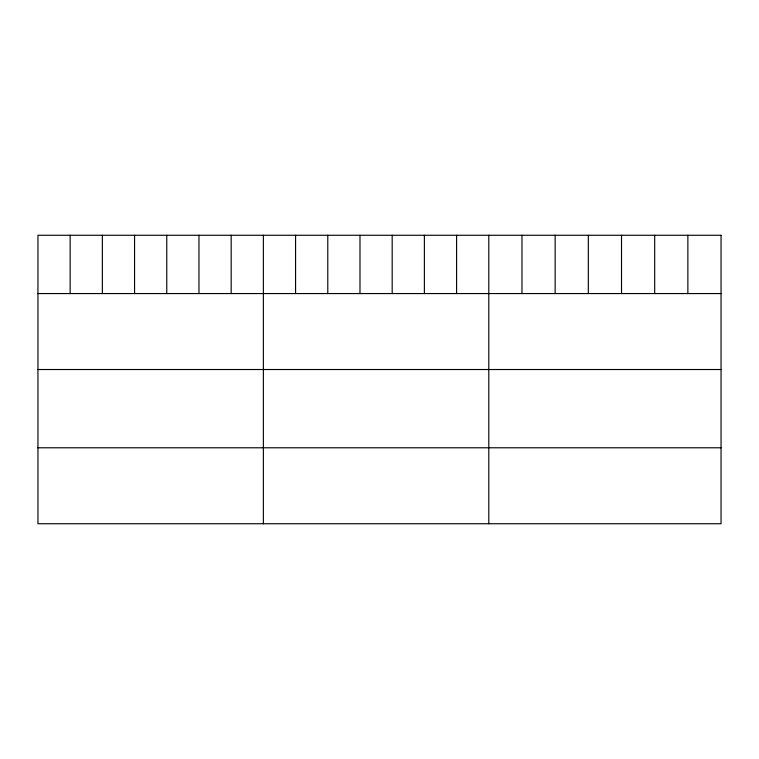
<?xml version="1.0" encoding="UTF-8"?>
<svg xmlns="http://www.w3.org/2000/svg" width="759" height="759" viewBox="0 0 759 759"><rect width="100%" height="100%" fill="white"/><g stroke="black" fill="none" stroke-linecap="round" stroke-linejoin="round"><path stroke-width="1.14" d="M37.95 293.562L721.05 293.562M37.95 369.519L721.05 369.519M37.95 447.782L721.05 447.782M687.872 235.262L687.872 293.562M654.694 235.262L654.694 293.562M621.517 235.262L621.517 293.562M588.329 235.262L588.329 293.562M555.152 235.262L555.152 293.562M521.974 235.262L521.974 293.562M488.796 235.262L488.796 523.738M456.595 235.262L456.595 293.562M424.385 235.262L424.385 293.562M392.185 235.262L392.185 293.562M359.984 235.262L359.984 293.562M327.784 235.262L327.784 293.562M295.574 235.262L295.574 293.562M263.373 235.262L263.373 523.738M231.172 235.262L231.172 293.562M198.962 235.262L198.962 293.562M166.762 235.262L166.762 293.562M134.561 235.262L134.561 293.562M102.361 235.262L102.361 293.562M70.151 235.262L70.151 293.562M721.05 235.262L37.95 235.262L37.95 523.738L721.05 523.738L721.05 235.262"/></g></svg>
